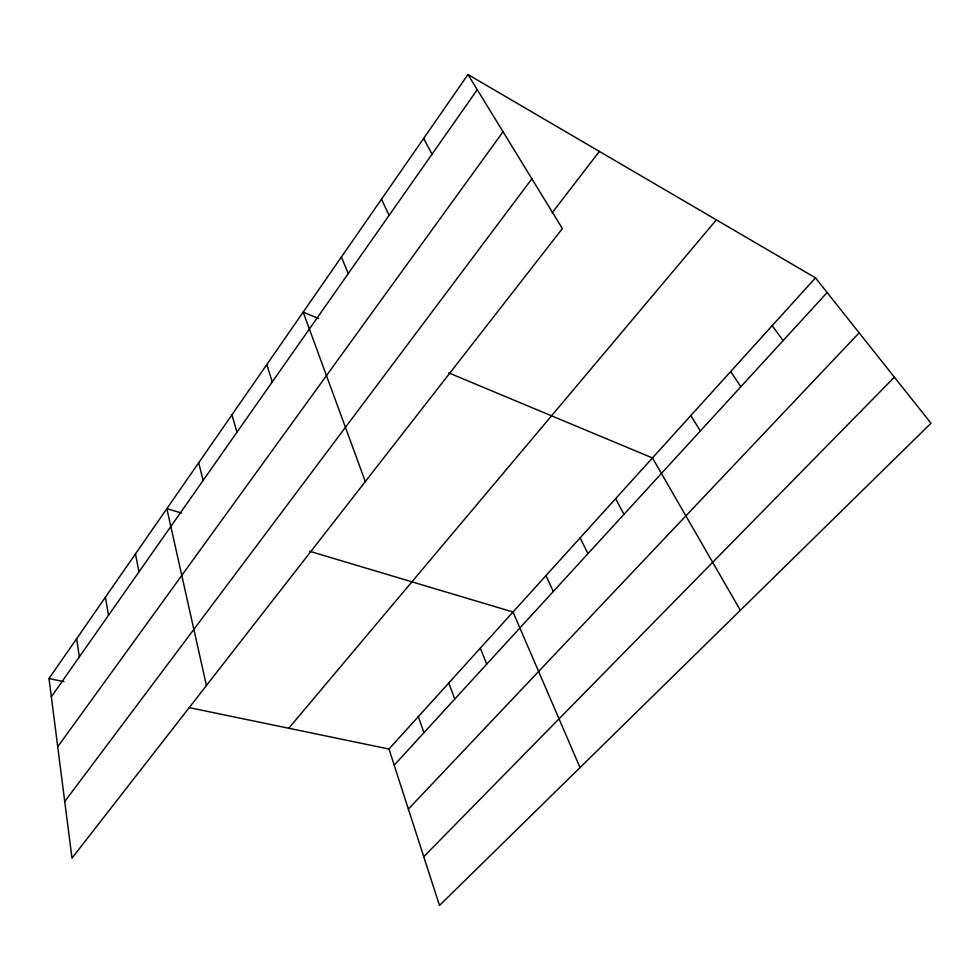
<?xml version="1.0" encoding="UTF-8"?>
<svg xmlns="http://www.w3.org/2000/svg" width="980" height="980" viewBox="0 0 980 980"><rect width="100%" height="100%" fill="white"/><g stroke="black" fill="none" stroke-linecap="round" stroke-linejoin="round"><path stroke-width="1.47" d="M467.975 74.541L562.373 228.585L71.981 858.137L49 678.552L467.975 74.541L815.483 277.842L931 423.25L439.493 905.459L388.987 749.039L815.483 277.842M51.34 696.805L477.26 89.707M57.734 746.76L503.034 131.773M64.729 801.518L531.87 178.826M552.279 212.623L599.368 151.422M288.757 728.263L716.368 219.863M394.205 765.172L827.145 292.53M408.378 809.064L859.154 332.82M423.752 856.692L894.385 377.165M49 678.552L63.933 681.651M188.564 707.486L388.987 749.039M181.214 512.944L166.845 508.657L206.425 685.547M309.521 551.25L513.018 612.01L580.025 767.585M318.647 318.574L303.175 312.118L365.307 481.56M448.803 372.915L652.46 457.954L740.353 610.295M772.191 325.666L783.106 340.599M730.664 371.555L740.88 386.708M690.79 415.606L700.345 430.955M423.63 138.462L432.045 154.166M615.599 498.673L623.978 514.329M580.123 537.873L587.963 553.639M381.49 199.222L389.097 215.38M545.958 575.615L553.296 591.491M341.383 257.029L348.255 273.591M480.31 648.148L486.729 664.158M448.779 682.986L454.769 699.058M418.362 716.601L423.948 732.709M266.732 364.658L272.305 381.845M231.942 414.822L236.94 432.254M198.671 462.768L203.142 480.421M135.46 553.908L138.989 571.867M105.411 597.224L108.511 615.305M76.624 638.74L79.319 656.918"/></g></svg>
